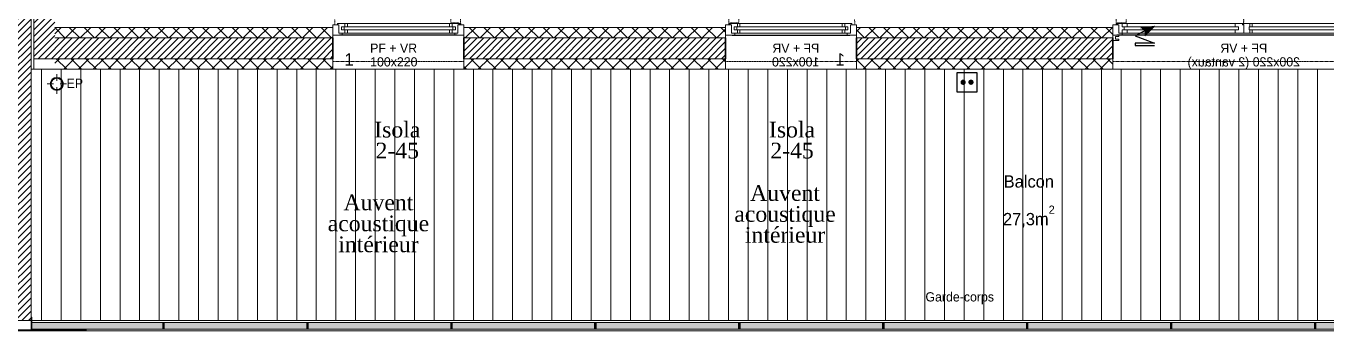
# Model space of a CAD drawing. Header units: centimetres. Extents: x 1724 to 19617, y -6503 to 8072.
# Drawn here: x 6204 to 7197, y 3314 to 3547 of the extents above; entities that cross this region are included whole.
import ezdxf

# ---------------------------------------------------------------- set-up
doc = ezdxf.new("R2010")
doc.units = ezdxf.units.CM
for name, pattern in [('INTERROMPU2', [0.75, 0.5, -0.25]), ('Style de ligne -11', [0.347222, 0.20828, -0.138942]), ('Style de ligne -12', [0.328084, 0.109361, -0.218723]), ('Style de ligne -13', [0.147638, 0.098425, -0.049213]), ('Style de ligne -14', [0.147638, 0.098425, -0.049213]), ('Style de ligne -17', [0.347222, 0.20828, -0.138942]), ('Style de ligne -18', [0.164042, 0.054681, -0.109361]), ('Style de ligne -5', [0.20828, 0.069425, -0.138855])]:
    doc.linetypes.add(name, pattern=pattern)
doc.layers.add('B GÈnÈral', color=7, linetype='Continuous', lineweight=5)
for name, color, linetype in [('B Général', 252, 'Continuous'), ('C ANNOTATIONS-prestations', 252, 'Continuous'), ('C ANNOTATIONS-texte', 252, 'Continuous'), ('C ANNOTATIONS-texte surfaces', 252, 'Continuous'), ('D SURFACES-shab', 252, 'Continuous'), ('prlm-ELEC-CFO', 1, 'Continuous'), ('prlm-VMC', 93, 'Continuous')]:
    doc.layers.add(name, color=color, linetype=linetype)
doc.styles.add('Eurostile', font='Eurosti.TTF')
doc.styles.add('Eurostile (bold)', font='Eurostib.TTF')
doc.styles.add('prlm-vmc', font='pala.ttf', dxfattribs={"height": 14})
pattern_1 = [(45, (0.0456, -2.938), (2.4253472, -2.6458333), [])]
pattern_2 = [(45, (0.046, -2.938), (-5.656854, 5.656854), []), (135, (0.046, -2.938), (5.656854, 5.656854), [])]
pattern_3 = [(315, (0.046, -2.938), (5.656854, 5.656854), []), (45, (0.046, -2.938), (5.656854, -5.656854), [])]

# ---------------------------------------------------------------- blocks, each defined once
blk = doc.blocks.new('xi.PC-EXT')
at = {"layer": 'prlm-ELEC-CFO', "color": 0, "linetype": 'ByBlock', "lineweight": -2, "flags": 128}
blk.add_lwpolyline([(-7.5, 7.5), (7.5, 7.5), (7.5, -7.5), (-7.5, -7.5)], close=True, dxfattribs=at)
at = {"layer": 'prlm-ELEC-CFO', "color": 0, "linetype": 'ByBlock', "lineweight": 5, "const_width": 2}
for points in [[(-4, 0, 1), (-2, 0, 1)], [(2, 0, 1), (4, 0, 1)]]:
    blk.add_lwpolyline(points, format="xyb", close=True, dxfattribs=at)
blk = doc.blocks.new('xi.VR')
at = {"layer": 'prlm-ELEC-CFO', "lineweight": 5}
blk.add_hatch(color=0, dxfattribs=at).paths.add_polyline_path([(-3, 6), (-0.1, 3.7), (0, 0), (7.5, 7.5)])
at = {"layer": 'prlm-ELEC-CFO', "color": 0}
for points in [[(0.95, 4.23), (-7.5, 0), (7.5, -5.5), (-7.5, -5.5), (-7.5, -7.5), (7.5, -7.5)], [(-3, 6), (7.5, 7.5), (0, 0)]]:
    blk.add_lwpolyline(points, dxfattribs=at)
blk = doc.blocks.new('Groupe-2-1')
at = {"layer": 'B GÈnÈral', "linetype": 'Continuous', "lineweight": 0, "true_color": 0xeeeeee}
for points in [[(6207.89, 3323.9), (6308.43, 3323.9), (6308.43, 3318.9), (6207.89, 3318.9)], [(6309.53, 3323.9), (6418.43, 3323.9), (6418.43, 3318.9), (6309.53, 3318.9)], [(6419.53, 3323.9), (6528.43, 3323.9), (6528.43, 3318.9), (6419.53, 3318.9)], [(6529.53, 3323.9), (6638.43, 3323.9), (6638.43, 3318.9), (6529.53, 3318.9)], [(6639.53, 3323.9), (6748.43, 3323.9), (6748.43, 3318.9), (6639.53, 3318.9)], [(6749.53, 3323.9), (6858.43, 3323.9), (6858.43, 3318.9), (6749.53, 3318.9)], [(6859.53, 3323.9), (6968.43, 3323.9), (6968.43, 3318.9), (6859.53, 3318.9)], [(6969.53, 3323.9), (7078.43, 3323.9), (7078.43, 3318.9), (6969.53, 3318.9)], [(7079.53, 3323.9), (7188.43, 3323.9), (7188.43, 3318.9), (7079.53, 3318.9)], [(7189.53, 3323.9), (7298.43, 3323.9), (7298.43, 3318.9), (7189.53, 3318.9)]]:
    blk.add_hatch(color=7, dxfattribs=at).paths.add_polyline_path(points)
at = {"layer": 'B GÈnÈral', "linetype": 'Continuous', "lineweight": 0, "true_color": 0xdddddd}
for points in [[(6308.43, 3323.9), (6309.53, 3323.9), (6309.53, 3318.9), (6308.43, 3318.9)], [(6418.43, 3323.9), (6419.53, 3323.9), (6419.53, 3318.9), (6418.43, 3318.9)], [(6528.43, 3323.9), (6529.53, 3323.9), (6529.53, 3318.9), (6528.43, 3318.9)], [(6638.43, 3323.9), (6639.53, 3323.9), (6639.53, 3318.9), (6638.43, 3318.9)], [(6748.43, 3323.9), (6749.53, 3323.9), (6749.53, 3318.9), (6748.43, 3318.9)], [(6858.43, 3323.9), (6859.53, 3323.9), (6859.53, 3318.9), (6858.43, 3318.9)], [(6968.43, 3323.9), (6969.53, 3323.9), (6969.53, 3318.9), (6968.43, 3318.9)], [(7078.43, 3323.9), (7079.53, 3323.9), (7079.53, 3318.9), (7078.43, 3318.9)], [(7188.43, 3323.9), (7189.53, 3323.9), (7189.53, 3318.9), (7188.43, 3318.9)]]:
    blk.add_hatch(color=254, dxfattribs=at).paths.add_polyline_path(points)
at = {"layer": 'B Général', "color": 7, "linetype": 'INTERROMPU2', "lineweight": 13, "flags": 128}
blk.add_lwpolyline([(7630.48, 3517.39), (7638.48, 3517.39), (7638.48, 3317.39), (6207.89, 3317.39), (6207.89, 3325.39), (7630.48, 3325.39)], close=True, dxfattribs=at)
at = {"layer": 'B Général', "color": 7, "linetype": 'Continuous', "lineweight": 5, "flags": 128}
for points in [[(6207.89, 3323.9), (6308.43, 3323.9), (6308.43, 3318.9), (6207.89, 3318.9)], [(6308.43, 3323.9), (6309.53, 3323.9), (6309.53, 3318.9), (6308.43, 3318.9)], [(6309.53, 3323.9), (6418.43, 3323.9), (6418.43, 3318.9), (6309.53, 3318.9)], [(6418.43, 3323.9), (6419.53, 3323.9), (6419.53, 3318.9), (6418.43, 3318.9)], [(6419.53, 3323.9), (6528.43, 3323.9), (6528.43, 3318.9), (6419.53, 3318.9)], [(6528.43, 3323.9), (6529.53, 3323.9), (6529.53, 3318.9), (6528.43, 3318.9)], [(6529.53, 3323.9), (6638.43, 3323.9), (6638.43, 3318.9), (6529.53, 3318.9)], [(6638.43, 3323.9), (6639.53, 3323.9), (6639.53, 3318.9), (6638.43, 3318.9)], [(6639.53, 3323.9), (6748.43, 3323.9), (6748.43, 3318.9), (6639.53, 3318.9)], [(6748.43, 3323.9), (6749.53, 3323.9), (6749.53, 3318.9), (6748.43, 3318.9)], [(6749.53, 3323.9), (6858.43, 3323.9), (6858.43, 3318.9), (6749.53, 3318.9)], [(6858.43, 3323.9), (6859.53, 3323.9), (6859.53, 3318.9), (6858.43, 3318.9)], [(6859.53, 3323.9), (6968.43, 3323.9), (6968.43, 3318.9), (6859.53, 3318.9)], [(6968.43, 3323.9), (6969.53, 3323.9), (6969.53, 3318.9), (6968.43, 3318.9)], [(6969.53, 3323.9), (7078.43, 3323.9), (7078.43, 3318.9), (6969.53, 3318.9)], [(7078.43, 3323.9), (7079.53, 3323.9), (7079.53, 3318.9), (7078.43, 3318.9)], [(7079.53, 3323.9), (7188.43, 3323.9), (7188.43, 3318.9), (7079.53, 3318.9)], [(7188.43, 3323.9), (7189.53, 3323.9), (7189.53, 3318.9), (7188.43, 3318.9)], [(7189.53, 3323.9), (7298.43, 3323.9), (7298.43, 3318.9), (7189.53, 3318.9)]]:
    blk.add_lwpolyline(points, close=True, dxfattribs=at)
blk = doc.blocks.new('Groupe-35-1')
at = {"layer": 'B Général', "color": 7, "linetype": 'Continuous', "lineweight": 5}
for p, q in [((6215.73, 3325.39), (6215.73, 3517.39)), ((6230.73, 3325.39), (6230.73, 3517.39)), ((6245.73, 3325.39), (6245.73, 3517.39)), ((6260.73, 3325.39), (6260.73, 3517.39)), ((6275.73, 3325.39), (6275.73, 3517.39)), ((6290.73, 3325.39), (6290.73, 3517.39)), ((6305.73, 3325.39), (6305.73, 3517.39)), ((6320.73, 3325.39), (6320.73, 3517.39)), ((6335.73, 3325.39), (6335.73, 3517.39)), ((6350.73, 3325.39), (6350.73, 3517.39)), ((6365.73, 3325.39), (6365.73, 3517.39)), ((6380.73, 3325.39), (6380.73, 3517.39)), ((6395.73, 3325.39), (6395.73, 3517.39)), ((6410.73, 3325.39), (6410.73, 3517.39)), ((6425.73, 3325.39), (6425.73, 3517.39)), ((6440.73, 3325.39), (6440.73, 3517.39)), ((6455.73, 3325.39), (6455.73, 3517.39)), ((6470.73, 3325.39), (6470.73, 3517.39)), ((6485.73, 3325.39), (6485.73, 3517.39)), ((6500.73, 3325.39), (6500.73, 3517.39)), ((6515.73, 3325.39), (6515.73, 3517.39)), ((6530.73, 3325.39), (6530.73, 3517.39)), ((6545.73, 3325.39), (6545.73, 3517.39)), ((6560.73, 3325.39), (6560.73, 3517.39)), ((6575.73, 3325.39), (6575.73, 3517.39)), ((6590.73, 3325.39), (6590.73, 3517.39)), ((6605.73, 3325.39), (6605.73, 3517.39)), ((6620.73, 3325.39), (6620.73, 3517.39)), ((6635.73, 3325.39), (6635.73, 3517.39)), ((6650.73, 3325.39), (6650.73, 3517.39)), ((6665.73, 3325.39), (6665.73, 3517.39)), ((6680.73, 3325.39), (6680.73, 3517.39)), ((6695.73, 3325.39), (6695.73, 3517.39)), ((6710.73, 3325.39), (6710.73, 3517.39)), ((6725.73, 3325.39), (6725.73, 3517.39)), ((6740.73, 3325.39), (6740.73, 3517.39)), ((6755.73, 3325.39), (6755.73, 3517.39)), ((6770.73, 3325.39), (6770.73, 3517.39)), ((6785.73, 3325.39), (6785.73, 3517.39)), ((6800.73, 3325.39), (6800.73, 3517.39)), ((6815.73, 3325.39), (6815.73, 3517.39)), ((6830.73, 3325.39), (6830.73, 3517.39)), ((6845.73, 3325.39), (6845.73, 3517.39)), ((6860.73, 3325.39), (6860.73, 3517.39)), ((6875.73, 3325.39), (6875.73, 3517.39)), ((6890.73, 3325.39), (6890.73, 3517.39)), ((6905.73, 3325.39), (6905.73, 3517.39)), ((6920.73, 3325.39), (6920.73, 3517.39)), ((6935.73, 3325.39), (6935.73, 3517.39)), ((6950.73, 3325.39), (6950.73, 3517.39)), ((6965.73, 3325.39), (6965.73, 3517.39)), ((6980.73, 3325.39), (6980.73, 3517.39)), ((6995.73, 3325.39), (6995.73, 3517.39)), ((7010.73, 3325.39), (7010.73, 3517.39)), ((7025.73, 3325.39), (7025.73, 3517.39)), ((7040.73, 3325.39), (7040.73, 3517.39)), ((7055.73, 3325.39), (7055.73, 3517.39)), ((7070.73, 3325.39), (7070.73, 3517.39)), ((7085.73, 3325.39), (7085.73, 3517.39)), ((7100.73, 3325.39), (7100.73, 3517.39)), ((7115.73, 3325.39), (7115.73, 3517.39)), ((7130.73, 3325.39), (7130.73, 3517.39)), ((7145.73, 3325.39), (7145.73, 3517.39)), ((7160.73, 3325.39), (7160.73, 3517.39)), ((7175.73, 3325.39), (7175.73, 3517.39)), ((7190.73, 3325.39), (7190.73, 3517.39))]:
    blk.add_line(p, q, dxfattribs=at)
at = {"layer": 'B Général', "color": 7, "linetype": 'Continuous', "lineweight": 13, "flags": 128}
blk.add_lwpolyline([(6207.89, 3517.39), (7630.48, 3517.39), (7630.48, 3325.39), (6207.89, 3325.39)], close=True, dxfattribs=at)
blk = doc.blocks.new('PF 200.220 + VR')
at = {"layer": 'B Général', "color": 7, "linetype": 'Continuous', "lineweight": 13}
for p, q in [((-100, 7), (-100, 17)), ((100, 7), (100, 17))]:
    blk.add_line(p, q, dxfattribs=at)
at = {"layer": 'B Général', "color": 7, "linetype": 'Continuous', "lineweight": 35}
for p, q in [((-100, 7), (-100, -9)), ((100, 7), (100, -9))]:
    blk.add_line(p, q, dxfattribs=at)
at = {"layer": 'B Général'}
blk.add_line((-93, 9), (97, 9), dxfattribs=at)
at = {"layer": 'B Général', "color": 7, "linetype": 'Style de ligne -13', "lineweight": 5, "flags": 128}
for points in [[(-97.5, 116.12), (-96.5, 116.12), (-96.5, 115.12), (-90, 115.12), (-90, 18.5), (-96.5, 18.5), (-96.5, 17.5), (-97.5, 17.5)], [(97.5, 116.12), (96.5, 116.12), (96.5, 115.12), (90, 115.12), (90, 18.5), (96.5, 18.5), (96.5, 17.5), (97.5, 17.5)]]:
    blk.add_lwpolyline(points, close=True, dxfattribs=at)
at = {"layer": 'B Général', "lineweight": 5, "flags": 128}
for points in [[(-93, 10.5), (-93, 9), (-100, 9), (-100, 17), (-95.5, 17), (-95.5, 10.5)], [(-4.5, 18), (-89, 18), (-89, 15.5), (-4.5, 15.5)], [(-4.5, 13), (-89, 13), (-89, 10.5), (-4.5, 10.5)], [(6.5, 18), (93, 18), (93, 15.5), (6.5, 15.5)], [(6.5, 13), (93, 13), (93, 10.5), (6.5, 10.5)], [(93, 10.5), (93, 9), (100, 9), (100, 17), (95.5, 17), (95.5, 10.5)], [(-100, 9), (-100, 5), (-95.5, 5), (-95.5, 6), (-98, 6), (-98, 8), (-95.5, 8), (-95.5, 9)], [(100, 9), (100, 5), (95.5, 5), (95.5, 6), (98, 6), (98, 8), (95.5, 8), (95.5, 9)]]:
    blk.add_lwpolyline(points, close=True, dxfattribs=at)
at = {"layer": 'B Général', "color": 7, "linetype": 'Continuous', "lineweight": 5, "flags": 128}
for points in [[(-89, 15.5), (-91.5, 15.5), (-91.5, 13), (-89, 13), (-89, 10.5), (-95.5, 10.5), (-95.5, 17), (-96.5, 17), (-96.5, 18), (-89, 18)], [(-6.5, 15.5), (-4, 15.5), (-4, 13), (-6.5, 13), (-6.5, 10.5), (0, 10.5), (0, 17), (1, 17), (1, 18), (-6.5, 18)], [(6.5, 15.5), (4, 15.5), (4, 13), (6.5, 13), (6.5, 10.5), (0, 10.5), (0, 17), (1, 17), (1, 18), (6.5, 18)], [(89, 15.5), (91.5, 15.5), (91.5, 13), (89, 13), (89, 10.5), (95.5, 10.5), (95.5, 17), (96.5, 17), (96.5, 18), (89, 18)]]:
    blk.add_lwpolyline(points, close=True, dxfattribs=at)
at = {"layer": 'B Général', "color": 7, "linetype": 'Style de ligne -11', "lineweight": 5, "flags": 128}
blk.add_lwpolyline([(-100, 9), (100, 9), (100, -11), (-100, -11)], close=True, dxfattribs=at)
at = {"layer": 'B Général', "lineweight": 13, "flags": 128}
blk.add_lwpolyline([(100, -9), (100, -17), (-100, -17), (-100, -9)], dxfattribs=at)
at = {"layer": 'B Général'}
for centre in [(-97, 17.5), (97, 17.5)]:
    blk.add_circle(centre, 0.5, dxfattribs=at)
at = {"layer": 'B Général', "color": 7, "linetype": 'Style de ligne -12', "lineweight": 5}
for centre, start, end in [((-98.46, 17.77), 359.55233, 89.0018), ((98.46, 17.77), 90.9982, 180.44847)]:
    blk.add_arc(centre, 98.37, start, end, dxfattribs=at)
at = {"layer": 'B Général', "insert": (0, 2.64), "char_height": 7.049, "attachment_point": 2, "rotation": 360, "line_spacing_factor": 0.895453, "style": 'Eurostile'}
blk.add_mtext('PF + VR', dxfattribs=at)
at = {"layer": 'C ANNOTATIONS-prestations', "rotation": 360, "line_spacing_factor": 0.895453}
for s, insert, char_height, attachment_point, style in [('2', (-91.15, -4.78), 9.4, 1, 'Eurostile (bold)'), ('200x220 (2 vantaux) ', (0, -7.83), 7.0487, 2, 'Eurostile')]:
    blk.add_mtext(s, dxfattribs=dict(at, insert=insert, char_height=char_height, attachment_point=attachment_point, style=style))
blk = doc.blocks.new('PF 100.220 + VR')
at = {"layer": 'B Général', "color": 7, "linetype": 'Continuous', "lineweight": 13}
for p, q in [((-50, 7), (-50, 17)), ((50, 7), (50, 17))]:
    blk.add_line(p, q, dxfattribs=at)
at = {"layer": 'B Général', "color": 7, "linetype": 'Continuous', "lineweight": 35}
for p, q in [((-50, 7), (-50, -9)), ((50, 7), (50, -9))]:
    blk.add_line(p, q, dxfattribs=at)
at = {"layer": 'B Général'}
blk.add_line((45, 9), (-45, 9), dxfattribs=at)
at = {"layer": 'B Général', "color": 7, "linetype": 'Style de ligne -14', "lineweight": 5, "flags": 128}
blk.add_lwpolyline([(47.5, 113.27), (46.5, 113.27), (46.5, 112.27), (40, 112.27), (40, 18.5), (46.5, 18.5), (46.5, 17.5), (47.5, 17.5)], close=True, dxfattribs=at)
at = {"layer": 'B Général', "lineweight": 5, "flags": 128}
for points in [[(-43, 10.5), (-43, 9), (-50, 9), (-50, 17), (-45.5, 17), (-45.5, 10.5)], [(-43.5, 15.5), (43.5, 15.5), (43.5, 13), (-43.5, 13)], [(-41, 18), (41, 18), (41, 15.5), (-41, 15.5)], [(-41, 13), (41, 13), (41, 10.5), (-41, 10.5)], [(43, 10.5), (43, 9), (50, 9), (50, 17), (45.5, 17), (45.5, 10.5)]]:
    blk.add_lwpolyline(points, close=True, dxfattribs=at)
at = {"layer": 'B Général', "color": 7, "linetype": 'Continuous', "lineweight": 5, "flags": 128}
for points in [[(-39, 15.5), (-41.5, 15.5), (-41.5, 13), (-39, 13), (-39, 10.5), (-45.5, 10.5), (-45.5, 17), (-46.5, 17), (-46.5, 18), (-39, 18)], [(39, 15.5), (41.5, 15.5), (41.5, 13), (39, 13), (39, 10.5), (45.5, 10.5), (45.5, 17), (46.5, 17), (46.5, 18), (39, 18)]]:
    blk.add_lwpolyline(points, close=True, dxfattribs=at)
at = {"layer": 'B Général', "color": 7, "linetype": 'Style de ligne -17', "lineweight": 5, "flags": 128}
blk.add_lwpolyline([(-50, 9), (50, 9), (50, -11), (-50, -11)], close=True, dxfattribs=at)
at = {"layer": 'B Général', "lineweight": 13, "flags": 128}
blk.add_lwpolyline([(-50, -9), (-50, -17), (50, -17), (50, -9)], dxfattribs=at)
at = {"layer": 'B Général'}
blk.add_circle((47, 17.5), 0.5, dxfattribs=at)
at = {"layer": 'B Général', "color": 7, "linetype": 'Style de ligne -18', "lineweight": 5}
blk.add_arc((48.78, 15.78), 97.5, 90.89734, 179.2823, dxfattribs=at)
at = {"layer": 'B Général', "insert": (-21.61, 2.64), "char_height": 7.049, "attachment_point": 1, "rotation": 360, "line_spacing_factor": 0.895453, "style": 'Eurostile'}
blk.add_mtext('PF + VR', dxfattribs=at)
at = {"layer": 'C ANNOTATIONS-prestations', "attachment_point": 1, "rotation": 360, "line_spacing_factor": 0.895453}
for s, insert, char_height, style in [('1', (-41.14, -4.78), 9.4, 'Eurostile (bold)'), ('100x220', (-21.61, -7.84), 7.049, 'Eurostile')]:
    blk.add_mtext(s, dxfattribs=dict(at, insert=insert, char_height=char_height, style=style))
blk = doc.blocks.new('Groupe-103-1')
at = {"layer": 'B GÈnÈral', "linetype": 'Continuous', "lineweight": 0, "true_color": 0xdddddd}
for points in [[(6191.89, 3326.79), (6191.89, 3318.39), (6186.89, 3318.39), (6186.89, 3318.89), (6191.39, 3318.89), (6191.39, 3327.95), (6191.89, 3327.95)], [(6207.89, 3326.79), (6207.89, 3318.39), (6212.89, 3318.39), (6212.89, 3318.89), (6208.39, 3318.89), (6208.39, 3327.95), (6207.89, 3327.95)], [(6149.89, 3318.39), (6249.89, 3318.39), (6249.89, 3317.39), (6149.89, 3317.39)]]:
    blk.add_hatch(color=254, dxfattribs=at).paths.add_polyline_path(points)
at = {"layer": 'B Général', "color": 7, "linetype": 'Style de ligne -5', "lineweight": 5}
for p, q in [((6191.39, 3325.7), (6193.1, 3325.7)), ((6208.39, 3325.7), (6206.68, 3325.7))]:
    blk.add_line(p, q, dxfattribs=at)
at = {"layer": 'B Général', "color": 7, "linetype": 'Continuous', "lineweight": 5, "flags": 128}
for points in [[(6191.89, 3326.79), (6191.89, 3318.39), (6186.89, 3318.39), (6186.89, 3318.89), (6191.39, 3318.89), (6191.39, 3327.95), (6191.89, 3327.95)], [(6207.89, 3326.79), (6207.89, 3318.39), (6212.89, 3318.39), (6212.89, 3318.89), (6208.39, 3318.89), (6208.39, 3327.95), (6207.89, 3327.95)], [(6149.89, 3318.39), (6249.89, 3318.39), (6249.89, 3317.39), (6149.89, 3317.39)]]:
    blk.add_lwpolyline(points, close=True, dxfattribs=at)
blk = doc.blocks.new('EP')
at = {"layer": 'B GÈnÈral', "linetype": 'Continuous', "lineweight": 0}
h = blk.add_hatch(color=7, dxfattribs=at)
edge = h.paths.add_edge_path()
edge.add_arc((0, 0), 5, 0, 180, ccw=False)
edge.add_arc((0, 0), 5, 180, 360, ccw=False)
edge = h.paths.add_edge_path()
edge.add_arc((0, 0), 4.33, 0, 180, ccw=False)
edge.add_arc((0, 0), 4.33, 180, 360, ccw=False)
at = {"layer": 'B Général', "color": 7, "linetype": 'Continuous', "lineweight": 5}
for p, q in [((-7.5, 0), (-2.5, 0)), ((0, 7.5), (0, 2.5)), ((7.5, 0), (2.5, 0)), ((0, -7.5), (0, -2.5))]:
    blk.add_line(p, q, dxfattribs=at)
at = {"layer": 'B Général', "color": 7, "linetype": 'Continuous', "lineweight": 5, "flags": 128}
for points in [[(-5, 0, -1), (5, 0, -1)], [(-4.33, 0, -1), (4.33, 0, -1)]]:
    blk.add_lwpolyline(points, format="xyb", close=True, dxfattribs=at)
at = {"layer": 'C ANNOTATIONS-prestations', "insert": (7.5, 3.98), "char_height": 7.049, "attachment_point": 1, "line_spacing_factor": 0.895453, "style": 'Eurostile'}
blk.add_mtext('EP', dxfattribs=at)

msp = doc.modelspace()

# ---------------------------------------------------------------- hatches: boundary and pattern name
at = {"layer": 'B GÈnÈral', "linetype": 'Continuous', "lineweight": 5}
h = msp.add_hatch(dxfattribs=at)
h.set_pattern_fill('50_BETON', style=0, pattern_type=2)
h.set_pattern_definition(pattern_1)
h.paths.add_polyline_path([(6207.934, 4131.451), (6191.934, 4131.451), (6191.934, 3322.452), (6207.934, 3322.452)])
h = msp.add_hatch(dxfattribs=at)
h.set_pattern_fill('50_BETON', style=0, pattern_type=2)
h.set_pattern_definition(pattern_1)
h.paths.add_polyline_path([(6209.934, 3522.451), (6225.934, 3538.451), (6225.934, 4131.451), (6209.934, 4131.451)])
at = {"layer": 'B GÈnÈral', "linetype": 'Continuous', "lineweight": 5, "true_color": 0x808080}
h = msp.add_hatch(dxfattribs=at)
h.set_pattern_fill('02_ISOLANT', color=8, angle=-90, style=0, pattern_type=2)
h.set_pattern_definition(pattern_3)
h.paths.add_polyline_path([(6438.51, 3546.451), (6225.934, 3546.451), (6225.934, 3538.451), (6438.51, 3538.451)])
h = msp.add_hatch(dxfattribs=at)
h.set_pattern_fill('02_ISOLANT', color=8, style=0, pattern_type=2)
h.set_pattern_definition(pattern_2)
h.paths.add_polyline_path([(6538.51, 3546.451), (6538.51, 3538.451), (6738.53, 3538.451), (6738.53, 3546.451)])
h = msp.add_hatch(dxfattribs=at)
h.set_pattern_fill('02_ISOLANT', color=8, style=0, pattern_type=2)
h.set_pattern_definition(pattern_2)
h.paths.add_polyline_path([(6838.53, 3546.451), (6838.53, 3538.451), (7034.492, 3538.451), (7034.492, 3546.451)])
at = {"layer": 'B GÈnÈral', "linetype": 'Continuous', "lineweight": 5}
h = msp.add_hatch(dxfattribs=at)
h.set_pattern_fill('50_BETON', style=0, pattern_type=2)
h.set_pattern_definition(pattern_1)
h.paths.add_polyline_path([(6438.51, 3538.451), (6225.934, 3538.451), (6209.934, 3522.451), (6438.51, 3522.451)])
h = msp.add_hatch(dxfattribs=at)
h.set_pattern_fill('50_BETON', style=0, pattern_type=2)
h.set_pattern_definition(pattern_1)
h.paths.add_polyline_path([(6538.51, 3538.451), (6538.51, 3522.451), (6738.53, 3522.451), (6738.53, 3538.451)])
h = msp.add_hatch(dxfattribs=at)
h.set_pattern_fill('50_BETON', style=0, pattern_type=2)
h.set_pattern_definition(pattern_1)
h.paths.add_polyline_path([(6838.53, 3538.451), (6838.53, 3522.451), (7034.492, 3522.451), (7034.492, 3538.451)])
at = {"layer": 'B GÈnÈral', "linetype": 'Continuous', "lineweight": 5, "true_color": 0x808080}
h = msp.add_hatch(dxfattribs=at)
h.set_pattern_fill('02_ISOLANT', color=8, angle=-90, style=0, pattern_type=2)
h.set_pattern_definition(pattern_3)
h.paths.add_polyline_path([(6438.51, 3522.451), (6225.934, 3522.451), (6225.934, 3514.451), (6438.51, 3514.451)])
h = msp.add_hatch(dxfattribs=at)
h.set_pattern_fill('02_ISOLANT', color=8, style=0, pattern_type=2)
h.set_pattern_definition(pattern_2)
h.paths.add_polyline_path([(6538.51, 3522.451), (6538.51, 3514.451), (6738.53, 3514.451), (6738.53, 3522.451)])
h = msp.add_hatch(dxfattribs=at)
h.set_pattern_fill('02_ISOLANT', color=8, style=0, pattern_type=2)
h.set_pattern_definition(pattern_2)
h.paths.add_polyline_path([(6838.53, 3522.451), (6838.53, 3514.451), (7034.492, 3514.451), (7034.492, 3522.451)])

# ---------------------------------------------------------------- linework, layer by layer
at = {"layer": 'B Général', "color": 7, "linetype": 'Continuous', "lineweight": 18}
for p, q in [((6207.934, 3322.452), (6207.934, 4131.451)), ((6209.934, 4131.451), (6209.934, 3522.451)), ((6225.934, 3538.451), (6438.51, 3538.451)), ((6538.51, 3538.451), (6738.53, 3538.451)), ((6838.53, 3538.451), (7034.492, 3538.451)), ((6209.934, 3522.451), (6225.934, 3522.451)), ((6225.934, 3522.451), (6438.51, 3522.451)), ((6538.51, 3522.451), (6738.53, 3522.451)), ((6838.53, 3522.451), (7034.492, 3522.451))]:
    msp.add_line(p, q, dxfattribs=at)
at = {"layer": 'B Général', "color": 7, "linetype": 'Continuous', "lineweight": 5}
for p, q in [((6207.934, 3322.452), (6207.934, 4131.451)), ((6209.934, 4131.451), (6209.934, 3522.451)), ((6225.934, 3546.451), (6438.51, 3546.451)), ((6225.934, 3546.451), (6438.51, 3546.451)), ((6538.51, 3546.451), (6738.53, 3546.451)), ((6538.51, 3546.451), (6738.53, 3546.451)), ((6838.53, 3546.451), (7034.492, 3546.451)), ((6838.53, 3546.451), (7034.492, 3546.451)), ((6225.934, 3538.451), (6438.51, 3538.451)), ((6538.51, 3538.451), (6738.53, 3538.451)), ((6838.53, 3538.451), (7034.492, 3538.451)), ((6209.934, 3522.451), (6209.934, 3514.451)), ((6225.934, 3522.451), (6438.51, 3522.451)), ((6538.51, 3522.451), (6738.53, 3522.451)), ((6838.53, 3522.451), (7034.492, 3522.451)), ((6225.934, 3514.451), (6438.51, 3514.451)), ((6538.51, 3514.451), (6738.53, 3514.451)), ((6838.53, 3514.451), (7034.492, 3514.451)), ((6207.934, 3322.452), (6191.934, 3322.452))]:
    msp.add_line(p, q, dxfattribs=at)
at = {"layer": 'B Général', "color": 7, "linetype": 'Continuous', "lineweight": 13}
for p, q in [((6438.51, 3514.451), (6438.51, 3548.451)), ((6538.51, 3514.451), (6538.51, 3548.451)), ((6738.53, 3514.451), (6738.53, 3548.451)), ((6838.53, 3514.451), (6838.53, 3548.451)), ((7034.492, 3514.451), (7034.492, 3548.451)), ((6225.934, 3514.451), (6209.934, 3514.451)), ((6225.934, 3514.451), (6438.51, 3514.451)), ((6538.51, 3514.451), (6738.53, 3514.451)), ((6838.53, 3514.451), (7034.492, 3514.451))]:
    msp.add_line(p, q, dxfattribs=at)

# ---------------------------------------------------------------- block references
at = {"layer": 'B Général', "color": 7, "xscale": -1}
for name, p in [('PF 200.220 + VR', (7134.492, 3531.451)), ('PF 100.220 + VR', (6788.53, 3531.451))]:
    msp.add_blockref(name, p, dxfattribs=at)
at = {"layer": 'B Général', "color": 7}
for name, p in [('PF 100.220 + VR', (6488.51, 3531.451)), ('EP', (6227.494, 3503.217)), ('Groupe-103-1', (0.046, -2.938))]:
    msp.add_blockref(name, p, dxfattribs=at)
at = {"layer": 'prlm-ELEC-CFO'}
for name, p in [('xi.VR', (7058.878, 3539.981)), ('xi.PC-EXT', (6923.03, 3504.506))]:
    msp.add_blockref(name, p, dxfattribs=at)

# ---------------------------------------------------------------- texts
at = {"layer": 'B Général', "color": 7, "insert": (6891.245, 3344.064), "char_height": 7.04867, "attachment_point": 1, "line_spacing_factor": 0.895453, "style": 'Eurostile'}
msp.add_mtext('Garde-corps', dxfattribs=at)
at = {"layer": 'C ANNOTATIONS-texte', "color": 7, "insert": (6970.256, 3423.849), "char_height": 9.3982, "attachment_point": 8, "line_spacing_factor": 0.895453, "style": 'Eurostile'}
msp.add_mtext('Balcon', dxfattribs=at)
at = {"layer": 'C ANNOTATIONS-texte surfaces', "color": 7, "insert": (6970.256, 3410.286), "char_height": 9.39822, "attachment_point": 2, "line_spacing_factor": 0.895453, "style": 'Eurostile'}
msp.add_mtext('27,3m{\\H0.6667x;\\S2^ ;}', dxfattribs=at)
at = {"layer": 'prlm-VMC', "char_height": 12, "width": 20.51, "attachment_point": 5, "line_spacing_factor": 0.8, "style": 'prlm-vmc', "bg_fill": 3, "box_fill_scale": 1.1, "bg_fill_color": 256, "bg_fill_transparency": 0}
for insert in [(6487.664, 3460.229), (6789.285, 3460.229)]:
    msp.add_mtext('Isola\\P2-45', dxfattribs=dict(at, insert=insert))
at = {"layer": 'prlm-VMC', "char_height": 12, "width": 20.51, "attachment_point": 5, "line_spacing_factor": 0.8, "style": 'prlm-vmc', "bg_fill": 2}
for insert in [(6783.937, 3403.803), (6473.247, 3396.581)]:
    msp.add_mtext('Auvent acoustique intérieur', dxfattribs=dict(at, insert=insert))

# ---------------------------------------------------------------- next in the draw order: linework, layer by layer
at = {"layer": 'D SURFACES-shab', "color": 30, "linetype": 'Continuous', "lineweight": 5, "true_color": 0xff6633, "flags": 128}
msp.add_lwpolyline([(6207.934, 3514.451), (6207.934, 3322.451), (7630.53, 3322.451), (7630.53, 3514.451)], close=True, dxfattribs=at)

# ---------------------------------------------------------------- next in the draw order: block references
at = {"layer": 'B Général', "color": 7}
for name in ['Groupe-2-1', 'Groupe-35-1']:
    msp.add_blockref(name, (0.046, -2.938), dxfattribs=at)

doc.saveas('drawing.dxf')
